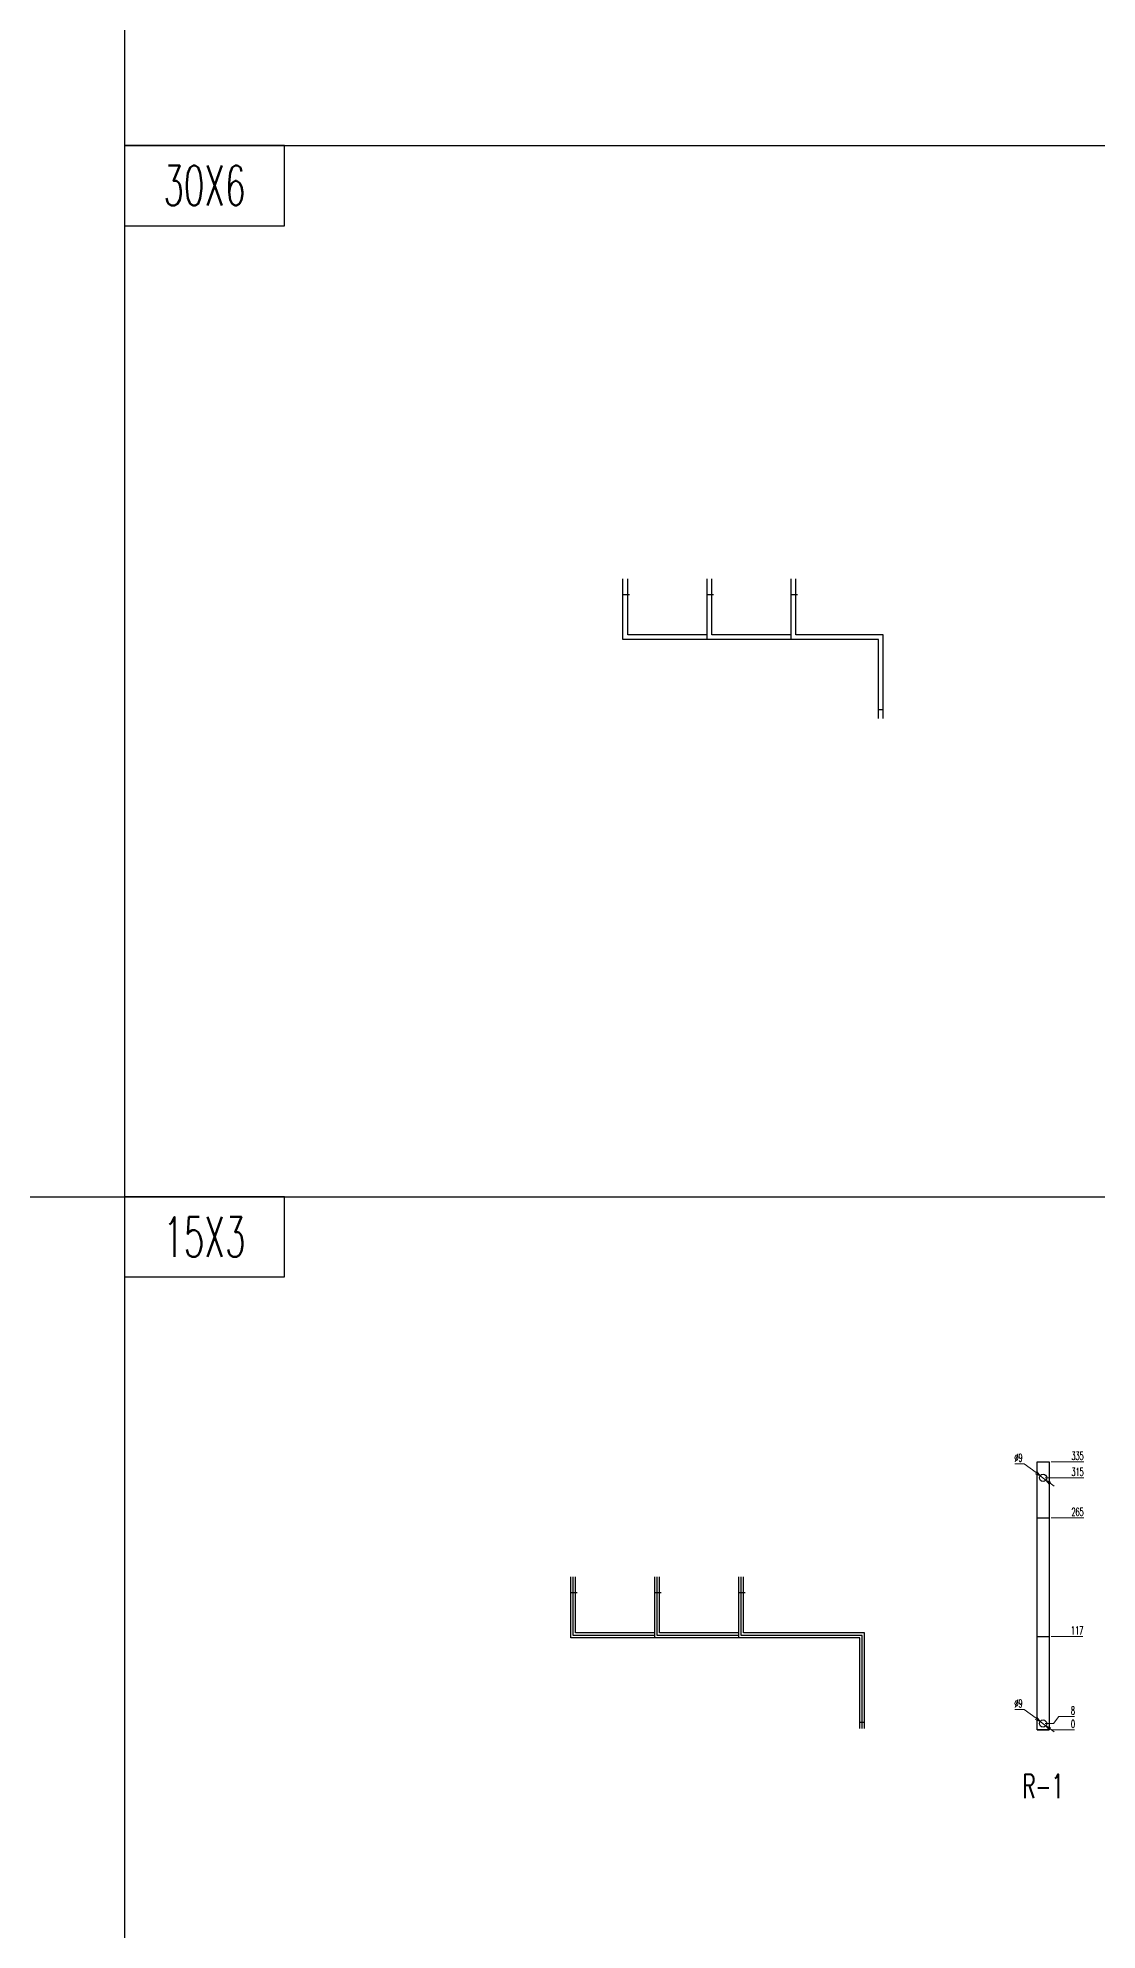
# Model space of a CAD drawing. Header units: millimetres. Extents: x 173893 to 258446, y -176540 to -123824.
# Drawn here: x 195701 to 197024, y -131227 to -128862 of the extents above; entities that cross this region are included whole.
import ezdxf
from ezdxf.enums import TextEntityAlignment as Align

# ---------------------------------------------------------------- set-up
doc = ezdxf.new("R2010")
doc.units = ezdxf.units.MM
doc.header["$LTSCALE"] = 3
doc.layers.add('@.DM. NÉT CHÍNH', color=7, linetype='Continuous')
doc.layers.add('@.VISIBLE', color=7, linetype='Continuous')
doc.styles.add('Ann_w01', font='romans.shx', dxfattribs={"width": 0.6, "bigfont": 'chineset.shx'})
doc.dimstyles.new('Dim 01_SC05', dxfattribs={"dimscale": 5, "dimtxt": 2, "dimasz": 1.3, "dimexe": 0.5, "dimexo": 0.5, "dimgap": 0.5, "dimtad": 1, "dimtoh": 1, "dimdec": 1, "dimzin": 12, "dimdsep": 46, "dimtxsty": 'Ann_w01', "dimblk": 'OPEN30', "dimcen": 1.5, "dimclrd": 6, "dimclre": 6, "dimclrt": 3, "dimadec": 1, "dimazin": 3, "dimtm": 1e-09, "dimtfac": 1, "dimtdec": 1, "dimtmove": 0, "dimatfit": 3, "dimldrblk": 'OPEN30', "dimfxl": 1, "dimtolj": 1, "dimlwd": 20, "dimlwe": 20, "dimarcsym": 0})

# ---------------------------------------------------------------- blocks, each defined once
blk = doc.blocks.new('*D2178')
at = {"layer": '@.DM. NÉT CHÍNH', "color": 6, "linetype": 'Continuous', "lineweight": 20, "transparency": 16777216}
blk.add_line((196966.3, -130976.7), (196995.6, -130976.7), dxfattribs=at)
at = {"layer": 'Defpoints', "color": 0, "linetype": 'Continuous', "transparency": 16777216}
for p in [(196956.3, -130976.7), (196963.8, -130976.7), (196989.1, -130976.7)]:
    blk.add_point(p, dxfattribs=at)
at = {"layer": '@.DM. NÉT CHÍNH', "color": 3, "linetype": 'Continuous', "transparency": 16777216, "insert": (196993.6, -130969.2), "char_height": 10, "attachment_point": 5, "style": 'Ann_w01'}
blk.add_mtext('\\A1;0', dxfattribs=at)
blk = doc.blocks.new('_Open30')
at = {"color": 0, "linetype": 'ByBlock', "lineweight": -2}
for p, q in [((-1, 0.27), (0, 0)), ((0, 0), (-1, -0.27)), ((0, 0), (-1, 0))]:
    blk.add_line(p, q, dxfattribs=at)
blk = doc.blocks.new('*D2179')
at = {"layer": '@.DM. NÉT CHÍNH', "color": 6, "linetype": 'Continuous', "lineweight": 20, "transparency": 16777216}
for p, q in [((196969.3, -130968.7), (196976.1, -130959.9)), ((196976.1, -130959.9), (196995.6, -130959.9)), ((196958.8, -130968.7), (196969.3, -130968.7))]:
    blk.add_line(p, q, dxfattribs=at)
at = {"layer": 'Defpoints', "color": 0, "linetype": 'Continuous', "transparency": 16777216}
for p in [(196989.1, -130959.9), (196956.3, -130968.7), (196956.3, -130976.7)]:
    blk.add_point(p, dxfattribs=at)
at = {"layer": '@.DM. NÉT CHÍNH', "color": 3, "linetype": 'Continuous', "transparency": 16777216, "insert": (196993.6, -130952.4), "char_height": 10, "attachment_point": 5, "style": 'Ann_w01'}
blk.add_mtext('\\A1;8', dxfattribs=at)
blk = doc.blocks.new('*D2180')
at = {"layer": '@.DM. NÉT CHÍNH', "color": 6, "linetype": 'Continuous', "lineweight": 20, "transparency": 16777216}
blk.add_line((196966.3, -130859.7), (197006.1, -130859.7), dxfattribs=at)
at = {"layer": 'Defpoints', "color": 0, "linetype": 'Continuous', "transparency": 16777216}
for p in [(196963.8, -130859.7), (196989.1, -130859.7), (196956.3, -130976.7)]:
    blk.add_point(p, dxfattribs=at)
at = {"layer": '@.DM. NÉT CHÍNH', "color": 3, "linetype": 'Continuous', "transparency": 16777216, "insert": (196998.9, -130852.2), "char_height": 10, "attachment_point": 5, "style": 'Ann_w01'}
blk.add_mtext('\\A1;117', dxfattribs=at)
blk = doc.blocks.new('*D2181')
at = {"layer": '@.DM. NÉT CHÍNH', "color": 6, "linetype": 'Continuous', "lineweight": 20, "transparency": 16777216}
blk.add_line((196966.3, -130711.7), (197007.1, -130711.7), dxfattribs=at)
at = {"layer": 'Defpoints', "color": 0, "linetype": 'Continuous', "transparency": 16777216}
for p in [(196963.8, -130711.7), (196989.2, -130711.7), (196956.3, -130976.7)]:
    blk.add_point(p, dxfattribs=at)
at = {"layer": '@.DM. NÉT CHÍNH', "color": 3, "linetype": 'Continuous', "transparency": 16777216, "insert": (196999.4, -130704.2), "char_height": 10, "attachment_point": 5, "style": 'Ann_w01'}
blk.add_mtext('\\A1;265', dxfattribs=at)
blk = doc.blocks.new('*D2182')
at = {"layer": '@.DM. NÉT CHÍNH', "color": 6, "linetype": 'Continuous', "lineweight": 20, "transparency": 16777216}
blk.add_line((196958.8, -130661.7), (197007.1, -130661.7), dxfattribs=at)
at = {"layer": 'Defpoints', "color": 0, "linetype": 'Continuous', "transparency": 16777216}
for p in [(196956.3, -130661.7), (196989.2, -130661.7), (196956.3, -130976.7)]:
    blk.add_point(p, dxfattribs=at)
at = {"layer": '@.DM. NÉT CHÍNH', "color": 3, "linetype": 'Continuous', "transparency": 16777216, "insert": (196999.4, -130654.2), "char_height": 10, "attachment_point": 5, "style": 'Ann_w01'}
blk.add_mtext('\\A1;315', dxfattribs=at)
blk = doc.blocks.new('*D2183')
at = {"layer": '@.DM. NÉT CHÍNH', "color": 6, "linetype": 'Continuous', "lineweight": 20, "transparency": 16777216}
blk.add_line((196966.3, -130641.7), (197007.1, -130641.7), dxfattribs=at)
at = {"layer": 'Defpoints', "color": 0, "linetype": 'Continuous', "transparency": 16777216}
for p in [(196963.8, -130641.7), (196989.2, -130641.7), (196956.3, -130976.7)]:
    blk.add_point(p, dxfattribs=at)
at = {"layer": '@.DM. NÉT CHÍNH', "color": 3, "linetype": 'Continuous', "transparency": 16777216, "insert": (196999.4, -130634.2), "char_height": 10, "attachment_point": 5, "style": 'Ann_w01'}
blk.add_mtext('\\A1;335', dxfattribs=at)
blk = doc.blocks.new('*D2184')
at = {"layer": '@.DM. NÉT CHÍNH', "color": 6, "linetype": 'Continuous', "lineweight": 20, "transparency": 16777216}
for p, q in [((196921.1, -130644), (196932.7, -130644)), ((196932.7, -130644), (196947.5, -130655.1)), ((196959.9, -130664.4), (196952.7, -130659)), ((196965.1, -130668.3), (196970.3, -130672.2))]:
    blk.add_line(p, q, dxfattribs=at)
at = {"layer": 'Defpoints', "color": 0, "linetype": 'Continuous', "transparency": 16777216}
for p in [(196952.7, -130659), (196959.9, -130664.4)]:
    blk.add_point(p, dxfattribs=at)
at = {"layer": '@.DM. NÉT CHÍNH', "color": 6, "linetype": 'Continuous', "lineweight": 20, "transparency": 16777216, "xscale": 6.5, "yscale": 6.5, "zscale": 6.5}
for p, rotation in [((196952.7, -130659), 323.1772043641708), ((196959.9, -130664.4), 143.1772043641708)]:
    blk.add_blockref('_Open30', p, dxfattribs=dict(at, rotation=rotation))
at = {"layer": '@.DM. NÉT CHÍNH', "color": 3, "linetype": 'Continuous', "transparency": 16777216, "insert": (196925.6, -130636.5), "char_height": 10, "attachment_point": 5, "style": 'Ann_w01'}
blk.add_mtext('\\A1;∅9', dxfattribs=at)
blk = doc.blocks.new('*D2185')
at = {"layer": '@.DM. NÉT CHÍNH', "color": 6, "linetype": 'Continuous', "lineweight": 20, "transparency": 16777216}
for p, q in [((196921.1, -130951), (196932.7, -130951)), ((196932.7, -130951), (196947.5, -130962.1)), ((196959.9, -130971.4), (196952.7, -130966)), ((196965.1, -130975.3), (196970.3, -130979.2))]:
    blk.add_line(p, q, dxfattribs=at)
at = {"layer": 'Defpoints', "color": 0, "linetype": 'Continuous', "transparency": 16777216}
for p in [(196952.7, -130966), (196959.9, -130971.4)]:
    blk.add_point(p, dxfattribs=at)
at = {"layer": '@.DM. NÉT CHÍNH', "color": 6, "linetype": 'Continuous', "lineweight": 20, "transparency": 16777216, "xscale": 6.5, "yscale": 6.5, "zscale": 6.5}
for p, rotation in [((196952.7, -130966), 323.1772043639482), ((196959.9, -130971.4), 143.1772043639482)]:
    blk.add_blockref('_Open30', p, dxfattribs=dict(at, rotation=rotation))
at = {"layer": '@.DM. NÉT CHÍNH', "color": 3, "linetype": 'Continuous', "transparency": 16777216, "insert": (196925.6, -130943.5), "char_height": 10, "attachment_point": 5, "style": 'Ann_w01'}
blk.add_mtext('\\A1;∅9', dxfattribs=at)

msp = doc.modelspace()

# ---------------------------------------------------------------- linework, layer by layer
for points in [[(195808.93, -129097.12), (196008.93, -129097.12), (196008.93, -128997.12), (195808.93, -128997.12)], [(195808.93, -130410.71), (196008.93, -130410.71), (196008.93, -130310.71), (195808.93, -130310.71)]]:
    msp.add_lwpolyline(points, close=True)
at = {"layer": '@.DM. NÉT CHÍNH', "linetype": 'Continuous'}
for p, q in [((195808.93, -124247.34), (195808.93, -137826.43)), ((195808.93, -128997.12), (201737.57, -128997.12)), ((196439.67, -129558.32), (196431.67, -129558.32)), ((196544.67, -129558.32), (196536.67, -129558.32)), ((196649.67, -129558.32), (196641.67, -129558.32)), ((196750.67, -129701.82), (196756.67, -129701.82)), ((191169.37, -130310.71), (195808.93, -130310.71)), ((195808.93, -130310.71), (201737.57, -130310.71)), ((196374.34, -130805.5), (196366.34, -130805.5)), ((196479.34, -130805.5), (196471.34, -130805.5)), ((196584.34, -130805.5), (196576.34, -130805.5)), ((196727.34, -130967), (196733.34, -130967))]:
    msp.add_line(p, q, dxfattribs=at)
at = {"layer": '@.VISIBLE', "color": 1}
msp.add_line((196948.81, -130976.7), (196963.81, -130976.7), dxfattribs=at)
at = {"layer": '@.VISIBLE', "color": 4}
for points in [[(196536.67, -129614.32), (196431.67, -129614.32), (196431.67, -129538.32)], [(196536.67, -129608.32), (196437.67, -129608.32), (196437.67, -129538.32)], [(196471.34, -130861.5), (196366.34, -130861.5), (196366.34, -130785.5)], [(196471.34, -130858.5), (196369.34, -130858.5), (196369.34, -130785.5)], [(196471.34, -130855.5), (196372.34, -130855.5), (196372.34, -130785.5)]]:
    msp.add_lwpolyline(points, dxfattribs=at)
at = {"layer": '@.VISIBLE', "color": 2}
for points in [[(196641.67, -129614.32), (196536.67, -129614.32), (196536.67, -129538.32)], [(196641.67, -129608.32), (196542.67, -129608.32), (196542.67, -129538.32)], [(196576.34, -130861.5), (196471.34, -130861.5), (196471.34, -130785.5)], [(196576.34, -130858.5), (196474.34, -130858.5), (196474.34, -130785.5)], [(196576.34, -130855.5), (196477.34, -130855.5), (196477.34, -130785.5)]]:
    msp.add_lwpolyline(points, dxfattribs=at)
at = {"layer": '@.VISIBLE', "color": 1}
for points in [[(196750.67, -129712.82), (196750.67, -129614.32), (196641.67, -129614.32), (196641.67, -129538.32)], [(196756.67, -129712.82), (196756.67, -129608.32), (196647.67, -129608.32), (196647.67, -129538.32)], [(196727.34, -130975), (196727.34, -130861.5), (196576.34, -130861.5), (196576.34, -130785.5)], [(196730.34, -130975), (196730.34, -130858.5), (196579.34, -130858.5), (196579.34, -130785.5)], [(196733.34, -130975), (196733.34, -130855.5), (196582.34, -130855.5), (196582.34, -130785.5)]]:
    msp.add_lwpolyline(points, dxfattribs=at)
for points in [[(196948.81, -130976.7), (196948.81, -130641.7), (196963.81, -130641.7), (196963.81, -130976.7)], [(196948.81, -130976.7), (196948.81, -130711.7), (196963.81, -130711.7), (196963.81, -130976.7)], [(196948.81, -130976.7), (196948.81, -130859.7), (196963.81, -130859.7), (196963.81, -130976.7)]]:
    msp.add_lwpolyline(points, close=True, dxfattribs=at)
for centre in [(196956.31, -130661.7), (196956.31, -130968.7)]:
    msp.add_circle(centre, 4.5, dxfattribs=at)

# ---------------------------------------------------------------- texts
at = {"color": 1, "style": 'Ann_w01', "width": 0.6}
for s, p in [('30X6', (195908.93, -129047.12)), ('15X3', (195908.93, -130360.71))]:
    msp.add_text(s, height=50, dxfattribs=at).set_placement(p, align=Align.MIDDLE_CENTER)
at = {"style": 'Ann_w01', "width": 0.6}
msp.add_text('R-1', height=30, dxfattribs=at).set_placement((196956.31, -131046.7), align=Align.MIDDLE_CENTER)

# ---------------------------------------------------------------- dimensions: what is measured, and where the dimension line sits
at = {"layer": '@.DM. NÉT CHÍNH', "linetype": 'Continuous'}
for p1, p2, picture, middle in [((196959.92, -130664.4), (196952.71, -130659.01), '*D2184', (196925.63, -130644.02)), ((196959.92, -130971.4), (196952.71, -130966.01), '*D2185', (196925.63, -130951.02))]:
    dim = msp.add_diameter_dim_2p(p1=p1, p2=p2, dimstyle='Dim 01_SC05', dxfattribs=at)
    dim.commit()
    dim.dimension.update_dxf_attribs({"geometry": picture, "text_midpoint": middle, "dimtype": 163})
for feature_location, offset, origin, picture, middle in [((196963.81, -130641.7), (25.4, 0), (196956.31, -130976.7), '*D2183', (196999.43, -130634.2)), ((196956.31, -130661.7), (32.9, 0), (196956.31, -130976.7), '*D2182', (196999.43, -130654.2)), ((196963.81, -130711.7), (25.4, 0), (196956.31, -130976.7), '*D2181', (196999.43, -130704.2)), ((196963.81, -130859.7), (25.26, 0), (196956.31, -130976.7), '*D2180', (196998.86, -130852.2)), ((196956.31, -130968.7), (32.76, 8.83), (196956.31, -130976.7), '*D2179', (196993.57, -130952.38)), ((196963.81392531, -130976.70490341), (25.25634345, 0), (196956.31392531, -130976.70490341), '*D2178', (196993.57026876, -130969.20490341))]:
    dim = msp.add_ordinate_dim(feature_location=feature_location, offset=offset, dtype=0, origin=origin, dimstyle='Dim 01_SC05', dxfattribs=at)
    dim.commit()
    dim.dimension.update_dxf_attribs({"geometry": picture, "text_midpoint": middle})

doc.saveas('drawing.dxf')
